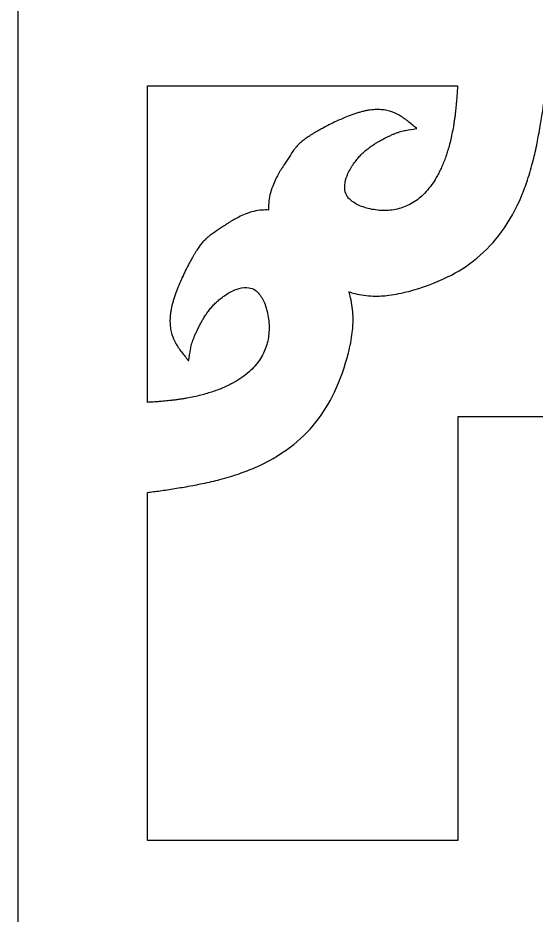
# Model space of a CAD drawing. Header units: centimetres. Extents: x -1.6 to 1.6, y -4.33 to 4.33.
# Drawn here: x -1.598 to -0.955, y -3.186 to -2.074 of the extents above; entities that cross this region are included whole.
import ezdxf

# ---------------------------------------------------------------- set-up
doc = ezdxf.new("R2010")
doc.units = ezdxf.units.CM
doc.header["$MEASUREMENT"] = 0
doc.layers.add('Layer 1', color=7, linetype='Continuous')

msp = doc.modelspace()

# ---------------------------------------------------------------- linework, layer by layer
at = {"layer": 'Layer 1', "color": 177}
for points, knots in [([(1.59787, 4.33143), (1.59787, 1.44382), (1.59787, -1.44381), (1.59787, -4.33143), (1.59787, -4.33143), (0.53263, -4.33143), (-0.53262, -4.33143), (-1.59787, -4.33143), (-1.59787, -4.33143), (-1.59787, -1.44381), (-1.59787, 1.44382), (-1.59787, 4.33143), (-1.59787, 4.33143), (-0.53262, 4.33143), (0.53263, 4.33143), (1.59787, 4.33143)], [0, 0, 0, 0, 0.2, 0.2, 0.2, 0.2, 0.4, 0.4, 0.4, 0.4, 0.6, 0.6, 0.6, 0.6, 1, 1, 1, 1]), ([(-1.28696, -2.31248), (-1.28713, -2.30958), (-1.28709, -2.30668), (-1.28686, -2.30379), (-1.28686, -2.30379), (-1.28659, -2.3004), (-1.28605, -2.29703), (-1.28528, -2.29372), (-1.28528, -2.29372), (-1.28441, -2.29002), (-1.28329, -2.28639), (-1.28193, -2.28285), (-1.28193, -2.28285), (-1.28088, -2.28007), (-1.27968, -2.27734), (-1.27838, -2.27466), (-1.27838, -2.27466), (-1.27683, -2.27148), (-1.27517, -2.26836), (-1.27337, -2.26531), (-1.27337, -2.26531), (-1.27271, -2.26418), (-1.27204, -2.26307), (-1.27137, -2.26196), (-1.27137, -2.26196), (-1.27054, -2.26063), (-1.2697, -2.2593), (-1.26886, -2.25797), (-1.26886, -2.25797), (-1.26866, -2.25767), (-1.26848, -2.25735), (-1.26827, -2.25705), (-1.26827, -2.25705), (-1.26711, -2.25527), (-1.26595, -2.2535), (-1.26479, -2.25172), (-1.26479, -2.25172), (-1.26268, -2.24847), (-1.26056, -2.24523), (-1.25845, -2.24198), (-1.25845, -2.24198), (-1.25739, -2.24039), (-1.25627, -2.23882), (-1.25513, -2.23728), (-1.25513, -2.23728), (-1.2543, -2.23617), (-1.25343, -2.23508), (-1.25252, -2.23403), (-1.25252, -2.23403), (-1.25144, -2.23278), (-1.25032, -2.23159), (-1.24912, -2.23044), (-1.24912, -2.23044), (-1.24786, -2.22922), (-1.24654, -2.22806), (-1.24518, -2.22696), (-1.24518, -2.22696), (-1.24447, -2.22639), (-1.24375, -2.22583), (-1.24302, -2.22528), (-1.24302, -2.22528), (-1.24219, -2.22466), (-1.24136, -2.22405), (-1.24051, -2.22345), (-1.24051, -2.22345), (-1.23967, -2.22287), (-1.23882, -2.22229), (-1.23798, -2.22173), (-1.23798, -2.22173), (-1.23695, -2.22105), (-1.23592, -2.22039), (-1.2349, -2.21973), (-1.2349, -2.21973), (-1.23384, -2.21907), (-1.23277, -2.21841), (-1.23171, -2.21776), (-1.23171, -2.21776), (-1.23052, -2.21704), (-1.22932, -2.21633), (-1.22813, -2.21563), (-1.22813, -2.21563), (-1.22686, -2.21489), (-1.22561, -2.21417), (-1.22434, -2.21346), (-1.22434, -2.21346), (-1.22301, -2.21271), (-1.22168, -2.21197), (-1.22034, -2.21124), (-1.22034, -2.21124), (-1.21739, -2.20964), (-1.21441, -2.20808), (-1.21142, -2.20657), (-1.21142, -2.20657), (-1.20852, -2.20511), (-1.2056, -2.20369), (-1.20265, -2.20233), (-1.20265, -2.20233), (-1.19931, -2.20078), (-1.19596, -2.19931), (-1.19258, -2.1979), (-1.19258, -2.1979), (-1.18967, -2.19669), (-1.18671, -2.19555), (-1.18375, -2.19448), (-1.18375, -2.19448), (-1.18212, -2.1939), (-1.18048, -2.19334), (-1.17885, -2.19281), (-1.17885, -2.19281), (-1.17737, -2.19232), (-1.1759, -2.19187), (-1.17442, -2.19144), (-1.17442, -2.19144), (-1.17283, -2.19099), (-1.17123, -2.19057), (-1.16964, -2.19018), (-1.16964, -2.19018), (-1.16824, -2.18983), (-1.16683, -2.18953), (-1.16543, -2.18925), (-1.16543, -2.18925), (-1.16399, -2.18898), (-1.16255, -2.18874), (-1.1611, -2.18855), (-1.1611, -2.18855), (-1.15974, -2.18835), (-1.15837, -2.18822), (-1.15701, -2.1881), (-1.15701, -2.1881), (-1.15568, -2.188), (-1.15435, -2.18793), (-1.15301, -2.18792), (-1.15301, -2.18792), (-1.15174, -2.1879), (-1.15047, -2.18792), (-1.14919, -2.18798), (-1.14919, -2.18798), (-1.14682, -2.1881), (-1.14446, -2.18835), (-1.1421, -2.18877), (-1.1421, -2.18877), (-1.13983, -2.18918), (-1.13759, -2.18973), (-1.13539, -2.19043), (-1.13539, -2.19043), (-1.13188, -2.19155), (-1.1285, -2.19304), (-1.12528, -2.19487), (-1.12528, -2.19487), (-1.12142, -2.19707), (-1.11775, -2.19959), (-1.1143, -2.20242), (-1.1143, -2.20242), (-1.11078, -2.20528), (-1.10727, -2.20815), (-1.10376, -2.21102), (-1.10376, -2.21102), (-1.10359, -2.21115), (-1.10344, -2.21128), (-1.10328, -2.21142), (-1.10328, -2.21142), (-1.10348, -2.21146), (-1.10369, -2.21149), (-1.10389, -2.21152), (-1.10389, -2.21152), (-1.10834, -2.21227), (-1.11278, -2.21303), (-1.11721, -2.21379), (-1.11721, -2.21379), (-1.11817, -2.21395), (-1.11912, -2.21414), (-1.12006, -2.21436), (-1.12006, -2.21436), (-1.12115, -2.21462), (-1.12224, -2.21491), (-1.12333, -2.21522), (-1.12333, -2.21522), (-1.1244, -2.21554), (-1.12545, -2.21587), (-1.1265, -2.21624), (-1.1265, -2.21624), (-1.12772, -2.21665), (-1.12893, -2.2171), (-1.13012, -2.21757), (-1.13012, -2.21757), (-1.13129, -2.21803), (-1.13245, -2.21851), (-1.1336, -2.21901), (-1.1336, -2.21901), (-1.13494, -2.21959), (-1.13625, -2.22018), (-1.13757, -2.2208), (-1.13757, -2.2208), (-1.13884, -2.2214), (-1.1401, -2.22202), (-1.14137, -2.22264), (-1.14137, -2.22264), (-1.14282, -2.22337), (-1.14425, -2.22411), (-1.14569, -2.22488), (-1.14569, -2.22488), (-1.14728, -2.22573), (-1.14887, -2.2266), (-1.15044, -2.2275), (-1.15044, -2.2275), (-1.15173, -2.22822), (-1.153, -2.22897), (-1.15425, -2.22974), (-1.15425, -2.22974), (-1.15579, -2.2307), (-1.15733, -2.23169), (-1.15885, -2.23272), (-1.15885, -2.23272), (-1.16021, -2.23365), (-1.16156, -2.23463), (-1.16289, -2.23564), (-1.16289, -2.23564), (-1.16439, -2.23679), (-1.16588, -2.23799), (-1.16732, -2.23924), (-1.16732, -2.23924), (-1.16871, -2.24043), (-1.17005, -2.24168), (-1.17136, -2.24297), (-1.17136, -2.24297), (-1.17281, -2.24439), (-1.17421, -2.24588), (-1.17554, -2.24741), (-1.17554, -2.24741), (-1.1769, -2.24895), (-1.17819, -2.25054), (-1.17943, -2.25217), (-1.17943, -2.25217), (-1.18242, -2.25612), (-1.18506, -2.26031), (-1.18734, -2.26472), (-1.18734, -2.26472), (-1.18909, -2.26811), (-1.19046, -2.27167), (-1.19144, -2.27535), (-1.19144, -2.27535), (-1.19251, -2.27937), (-1.19282, -2.28353), (-1.19234, -2.28766), (-1.19234, -2.28766), (-1.19201, -2.29053), (-1.191, -2.29323), (-1.18937, -2.29561), (-1.18937, -2.29561), (-1.18841, -2.29701), (-1.18729, -2.29829), (-1.18603, -2.29944), (-1.18603, -2.29944), (-1.18424, -2.30105), (-1.18233, -2.30249), (-1.18028, -2.30375), (-1.18028, -2.30375), (-1.17822, -2.30501), (-1.17609, -2.30612), (-1.17387, -2.30707), (-1.17387, -2.30707), (-1.1712, -2.30821), (-1.16848, -2.30918), (-1.16569, -2.30998), (-1.16569, -2.30998), (-1.15974, -2.31169), (-1.15364, -2.3127), (-1.14747, -2.313), (-1.14747, -2.313), (-1.14149, -2.31329), (-1.13552, -2.31287), (-1.12964, -2.31174), (-1.12964, -2.31174), (-1.12368, -2.31061), (-1.11793, -2.30863), (-1.11251, -2.30587), (-1.11251, -2.30587), (-1.10686, -2.303), (-1.10166, -2.29939), (-1.09696, -2.2951), (-1.09696, -2.2951), (-1.09446, -2.29281), (-1.09212, -2.29037), (-1.08992, -2.28778), (-1.08992, -2.28778), (-1.08745, -2.28488), (-1.08514, -2.28183), (-1.08303, -2.27867), (-1.08303, -2.27867), (-1.08193, -2.27704), (-1.08088, -2.27537), (-1.07987, -2.27369), (-1.07987, -2.27369), (-1.07879, -2.27188), (-1.07775, -2.27004), (-1.07677, -2.26818), (-1.07677, -2.26818), (-1.07576, -2.26628), (-1.07479, -2.26437), (-1.07387, -2.26243), (-1.07387, -2.26243), (-1.07288, -2.26034), (-1.07194, -2.25824), (-1.07105, -2.25611), (-1.07105, -2.25611), (-1.07012, -2.25392), (-1.06926, -2.2517), (-1.06843, -2.24947), (-1.06843, -2.24947), (-1.06755, -2.24712), (-1.06672, -2.24476), (-1.06596, -2.24237), (-1.06596, -2.24237), (-1.06514, -2.23989), (-1.06438, -2.23739), (-1.06368, -2.23488), (-1.06368, -2.23488), (-1.06291, -2.23218), (-1.0622, -2.22947), (-1.06154, -2.22673), (-1.06154, -2.22673), (-1.06084, -2.22391), (-1.06021, -2.22107), (-1.05962, -2.21822), (-1.05962, -2.21822), (-1.05899, -2.21512), (-1.0584, -2.21201), (-1.05787, -2.20888), (-1.05787, -2.20888), (-1.0576, -2.20729), (-1.05734, -2.20569), (-1.0571, -2.20408), (-1.0571, -2.20408), (-1.05683, -2.2024), (-1.05658, -2.20072), (-1.05635, -2.19904), (-1.05635, -2.19904), (-1.05612, -2.19733), (-1.05589, -2.19562), (-1.05568, -2.19392), (-1.05568, -2.19392), (-1.05545, -2.19212), (-1.05525, -2.19033), (-1.05505, -2.18853), (-1.05505, -2.18853), (-1.05484, -2.18672), (-1.05466, -2.18489), (-1.05448, -2.18307), (-1.05448, -2.18307), (-1.05429, -2.18115), (-1.05413, -2.17924), (-1.05396, -2.17732), (-1.05396, -2.17732), (-1.0538, -2.17538), (-1.05365, -2.17345), (-1.05352, -2.1715), (-1.05352, -2.1715), (-1.05338, -2.16946), (-1.05325, -2.16742), (-1.05312, -2.16538), (-1.05312, -2.16538), (-1.05299, -2.16331), (-1.05289, -2.16125), (-1.05279, -2.15918), (-1.05279, -2.15918), (-1.05278, -2.15893), (-1.05276, -2.15867), (-1.05276, -2.15841), (-1.05276, -2.15841), (-1.1809, -2.15841), (-1.30905, -2.15841), (-1.43721, -2.15841), (-1.43721, -2.15841), (-1.43721, -2.28923), (-1.43721, -2.42005), (-1.43721, -2.55086), (-1.43721, -2.55086), (-1.4353, -2.55077), (-1.43337, -2.55066), (-1.43146, -2.55055), (-1.43146, -2.55055), (-1.42945, -2.55042), (-1.42746, -2.55029), (-1.42545, -2.55014), (-1.42545, -2.55014), (-1.42353, -2.55), (-1.42164, -2.54985), (-1.41972, -2.54968), (-1.41972, -2.54968), (-1.41784, -2.54952), (-1.41596, -2.54935), (-1.41409, -2.54916), (-1.41409, -2.54916), (-1.4123, -2.54898), (-1.41051, -2.54878), (-1.40872, -2.54859), (-1.40872, -2.54859), (-1.40695, -2.54838), (-1.40519, -2.54817), (-1.40342, -2.54795), (-1.40342, -2.54795), (-1.40175, -2.54772), (-1.40007, -2.5475), (-1.3984, -2.54726), (-1.3984, -2.54726), (-1.39674, -2.54702), (-1.39508, -2.54676), (-1.39344, -2.5465), (-1.39344, -2.5465), (-1.39188, -2.54624), (-1.39029, -2.54598), (-1.38871, -2.5457), (-1.38871, -2.5457), (-1.38565, -2.54516), (-1.38261, -2.54456), (-1.37955, -2.54391), (-1.37955, -2.54391), (-1.37675, -2.54332), (-1.37397, -2.54268), (-1.37119, -2.54198), (-1.37119, -2.54198), (-1.3685, -2.5413), (-1.36585, -2.54058), (-1.3632, -2.5398), (-1.3632, -2.5398), (-1.36072, -2.53908), (-1.35826, -2.5383), (-1.35583, -2.53749), (-1.35583, -2.53749), (-1.35348, -2.53669), (-1.35116, -2.53585), (-1.34885, -2.53496), (-1.34885, -2.53496), (-1.34666, -2.53412), (-1.34449, -2.53323), (-1.34234, -2.53229), (-1.34234, -2.53229), (-1.34025, -2.53138), (-1.33818, -2.53042), (-1.33612, -2.52942), (-1.33612, -2.52942), (-1.33422, -2.52848), (-1.33234, -2.5275), (-1.33048, -2.52647), (-1.33048, -2.52647), (-1.32864, -2.52547), (-1.32684, -2.52441), (-1.32507, -2.52331), (-1.32507, -2.52331), (-1.32342, -2.52228), (-1.32178, -2.52121), (-1.32017, -2.5201), (-1.32017, -2.5201), (-1.31707, -2.51794), (-1.31408, -2.5156), (-1.31123, -2.51308), (-1.31123, -2.51308), (-1.30868, -2.51085), (-1.30629, -2.50846), (-1.30403, -2.50591), (-1.30403, -2.50591), (-1.29982, -2.50113), (-1.29628, -2.49582), (-1.29345, -2.49008), (-1.29345, -2.49008), (-1.29074, -2.48456), (-1.28881, -2.47871), (-1.28769, -2.47264), (-1.28769, -2.47264), (-1.28657, -2.46666), (-1.28617, -2.46058), (-1.28646, -2.45449), (-1.28646, -2.45449), (-1.28674, -2.44821), (-1.28774, -2.44199), (-1.28942, -2.43593), (-1.28942, -2.43593), (-1.2902, -2.43311), (-1.29115, -2.43032), (-1.29228, -2.4276), (-1.29228, -2.4276), (-1.29321, -2.42536), (-1.29431, -2.42318), (-1.29554, -2.42109), (-1.29554, -2.42109), (-1.29677, -2.41901), (-1.29819, -2.41705), (-1.29978, -2.41524), (-1.29978, -2.41524), (-1.3009, -2.41395), (-1.30216, -2.41282), (-1.30354, -2.41183), (-1.30354, -2.41183), (-1.30587, -2.41018), (-1.30852, -2.40915), (-1.31135, -2.40881), (-1.31135, -2.40881), (-1.31541, -2.40832), (-1.31949, -2.40863), (-1.32344, -2.40972), (-1.32344, -2.40972), (-1.32706, -2.41073), (-1.33056, -2.41213), (-1.33388, -2.4139), (-1.33388, -2.4139), (-1.33822, -2.41622), (-1.34233, -2.41891), (-1.34621, -2.42195), (-1.34621, -2.42195), (-1.34782, -2.42321), (-1.34938, -2.42453), (-1.35088, -2.42591), (-1.35088, -2.42591), (-1.35239, -2.42727), (-1.35384, -2.4287), (-1.35524, -2.43017), (-1.35524, -2.43017), (-1.35652, -2.4315), (-1.35773, -2.43287), (-1.35892, -2.43428), (-1.35892, -2.43428), (-1.36013, -2.43575), (-1.36132, -2.43725), (-1.36244, -2.43879), (-1.36244, -2.43879), (-1.36343, -2.44014), (-1.36439, -2.44151), (-1.3653, -2.44292), (-1.3653, -2.44292), (-1.36632, -2.44445), (-1.3673, -2.44601), (-1.36824, -2.44759), (-1.36824, -2.44759), (-1.36899, -2.44887), (-1.36974, -2.45015), (-1.37044, -2.45146), (-1.37044, -2.45146), (-1.37132, -2.45306), (-1.37218, -2.45467), (-1.37301, -2.45631), (-1.37301, -2.45631), (-1.37376, -2.45777), (-1.3745, -2.45923), (-1.37521, -2.46071), (-1.37521, -2.46071), (-1.37582, -2.46199), (-1.37643, -2.46327), (-1.37702, -2.46457), (-1.37702, -2.46457), (-1.37762, -2.46591), (-1.37822, -2.46725), (-1.37878, -2.46861), (-1.37878, -2.46861), (-1.37928, -2.46978), (-1.37974, -2.47097), (-1.38019, -2.47216), (-1.38019, -2.47216), (-1.38066, -2.47337), (-1.38109, -2.47461), (-1.38151, -2.47584), (-1.38151, -2.47584), (-1.38186, -2.47692), (-1.3822, -2.47799), (-1.3825, -2.47907), (-1.3825, -2.47907), (-1.38281, -2.48017), (-1.38309, -2.48128), (-1.38334, -2.48239), (-1.38334, -2.48239), (-1.38356, -2.48335), (-1.38375, -2.48432), (-1.38391, -2.48529), (-1.38391, -2.48529), (-1.38466, -2.48982), (-1.38539, -2.49434), (-1.38613, -2.49885), (-1.38613, -2.49885), (-1.38616, -2.49906), (-1.3862, -2.49928), (-1.38623, -2.49949), (-1.38623, -2.49949), (-1.38637, -2.49932), (-1.3865, -2.49915), (-1.38663, -2.49898), (-1.38663, -2.49898), (-1.38944, -2.49541), (-1.39227, -2.49184), (-1.39508, -2.48826), (-1.39508, -2.48826), (-1.39786, -2.48475), (-1.40034, -2.481), (-1.4025, -2.47707), (-1.4025, -2.47707), (-1.4043, -2.47381), (-1.40575, -2.47037), (-1.40685, -2.46679), (-1.40685, -2.46679), (-1.40754, -2.46454), (-1.40809, -2.46227), (-1.40847, -2.45995), (-1.40847, -2.45995), (-1.40888, -2.45756), (-1.40915, -2.45515), (-1.40926, -2.45273), (-1.40926, -2.45273), (-1.40932, -2.45143), (-1.40934, -2.45014), (-1.40932, -2.44885), (-1.40932, -2.44885), (-1.40929, -2.44749), (-1.40924, -2.44614), (-1.40913, -2.44479), (-1.40913, -2.44479), (-1.40903, -2.4434), (-1.4089, -2.442), (-1.4087, -2.44062), (-1.4087, -2.44062), (-1.40851, -2.43914), (-1.40828, -2.43767), (-1.40801, -2.43621), (-1.40801, -2.43621), (-1.40773, -2.43477), (-1.40743, -2.43334), (-1.4071, -2.43192), (-1.4071, -2.43192), (-1.40672, -2.4303), (-1.4063, -2.42868), (-1.40586, -2.42707), (-1.40586, -2.42707), (-1.40543, -2.42555), (-1.40498, -2.42406), (-1.40451, -2.42255), (-1.40451, -2.42255), (-1.404, -2.42088), (-1.40344, -2.41922), (-1.40287, -2.41756), (-1.40287, -2.41756), (-1.40181, -2.41454), (-1.40069, -2.41154), (-1.3995, -2.40857), (-1.3995, -2.40857), (-1.39814, -2.40512), (-1.39669, -2.40171), (-1.39517, -2.39832), (-1.39517, -2.39832), (-1.39383, -2.39532), (-1.39243, -2.39234), (-1.391, -2.38939), (-1.391, -2.38939), (-1.38952, -2.38633), (-1.38799, -2.38331), (-1.38641, -2.38031), (-1.38641, -2.38031), (-1.38569, -2.37895), (-1.38497, -2.37758), (-1.38424, -2.37624), (-1.38424, -2.37624), (-1.38353, -2.37495), (-1.38281, -2.37366), (-1.3821, -2.37239), (-1.3821, -2.37239), (-1.38141, -2.37116), (-1.38071, -2.36994), (-1.38001, -2.36874), (-1.38001, -2.36874), (-1.37936, -2.36764), (-1.37872, -2.36657), (-1.37806, -2.3655), (-1.37806, -2.3655), (-1.37743, -2.36444), (-1.37678, -2.36339), (-1.3761, -2.36235), (-1.3761, -2.36235), (-1.37556, -2.36149), (-1.37498, -2.36063), (-1.37441, -2.35978), (-1.37441, -2.35978), (-1.37382, -2.35891), (-1.37323, -2.35805), (-1.37262, -2.35721), (-1.37262, -2.35721), (-1.37208, -2.35647), (-1.37153, -2.35574), (-1.37096, -2.35502), (-1.37096, -2.35502), (-1.36988, -2.35363), (-1.36875, -2.35229), (-1.36756, -2.351), (-1.36756, -2.351), (-1.36642, -2.3498), (-1.36525, -2.34864), (-1.36403, -2.34754), (-1.36403, -2.34754), (-1.36298, -2.34662), (-1.36192, -2.34573), (-1.36083, -2.34489), (-1.36083, -2.34489), (-1.35934, -2.34374), (-1.35782, -2.34263), (-1.35628, -2.34156), (-1.35628, -2.34156), (-1.35308, -2.33939), (-1.34986, -2.33722), (-1.34665, -2.33505), (-1.34665, -2.33505), (-1.34491, -2.33388), (-1.34318, -2.3327), (-1.34143, -2.33153), (-1.34143, -2.33153), (-1.34113, -2.33133), (-1.34082, -2.33113), (-1.34052, -2.33092), (-1.34052, -2.33092), (-1.33922, -2.33006), (-1.3379, -2.3292), (-1.33659, -2.32836), (-1.33659, -2.32836), (-1.3355, -2.32767), (-1.33439, -2.32699), (-1.3333, -2.32632), (-1.3333, -2.32632), (-1.3303, -2.3245), (-1.32723, -2.3228), (-1.3241, -2.32121), (-1.3241, -2.32121), (-1.32148, -2.31989), (-1.31881, -2.31868), (-1.31606, -2.3176), (-1.31606, -2.3176), (-1.31258, -2.31622), (-1.30902, -2.31509), (-1.30541, -2.3142), (-1.30541, -2.3142), (-1.30214, -2.3134), (-1.29884, -2.31286), (-1.2955, -2.31258), (-1.2955, -2.31258), (-1.29266, -2.31234), (-1.28982, -2.31231), (-1.28696, -2.31248)], [0, 0, 0, 0, 0.0053763, 0.0053763, 0.0053763, 0.0053763, 0.0107527, 0.0107527, 0.0107527, 0.0107527, 0.016129, 0.016129, 0.016129, 0.016129, 0.0215054, 0.0215054, 0.0215054, 0.0215054, 0.0268817, 0.0268817, 0.0268817, 0.0268817, 0.0322581, 0.0322581, 0.0322581, 0.0322581, 0.0376344, 0.0376344, 0.0376344, 0.0376344, 0.0430108, 0.0430108, 0.0430108, 0.0430108, 0.0483871, 0.0483871, 0.0483871, 0.0483871, 0.0537634, 0.0537634, 0.0537634, 0.0537634, 0.0591398, 0.0591398, 0.0591398, 0.0591398, 0.0645161, 0.0645161, 0.0645161, 0.0645161, 0.0698925, 0.0698925, 0.0698925, 0.0698925, 0.0752688, 0.0752688, 0.0752688, 0.0752688, 0.0806452, 0.0806452, 0.0806452, 0.0806452, 0.0860215, 0.0860215, 0.0860215, 0.0860215, 0.0913978, 0.0913978, 0.0913978, 0.0913978, 0.0967742, 0.0967742, 0.0967742, 0.0967742, 0.1021505, 0.1021505, 0.1021505, 0.1021505, 0.1075269, 0.1075269, 0.1075269, 0.1075269, 0.1129032, 0.1129032, 0.1129032, 0.1129032, 0.1182796, 0.1182796, 0.1182796, 0.1182796, 0.1236559, 0.1236559, 0.1236559, 0.1236559, 0.1290323, 0.1290323, 0.1290323, 0.1290323, 0.1344086, 0.1344086, 0.1344086, 0.1344086, 0.1397849, 0.1397849, 0.1397849, 0.1397849, 0.1451613, 0.1451613, 0.1451613, 0.1451613, 0.1505376, 0.1505376, 0.1505376, 0.1505376, 0.155914, 0.155914, 0.155914, 0.155914, 0.1612903, 0.1612903, 0.1612903, 0.1612903, 0.1666667, 0.1666667, 0.1666667, 0.1666667, 0.172043, 0.172043, 0.172043, 0.172043, 0.1774194, 0.1774194, 0.1774194, 0.1774194, 0.1827957, 0.1827957, 0.1827957, 0.1827957, 0.188172, 0.188172, 0.188172, 0.188172, 0.1935484, 0.1935484, 0.1935484, 0.1935484, 0.1989247, 0.1989247, 0.1989247, 0.1989247, 0.2043011, 0.2043011, 0.2043011, 0.2043011, 0.2096774, 0.2096774, 0.2096774, 0.2096774, 0.2150538, 0.2150538, 0.2150538, 0.2150538, 0.2204301, 0.2204301, 0.2204301, 0.2204301, 0.2258065, 0.2258065, 0.2258065, 0.2258065, 0.2311828, 0.2311828, 0.2311828, 0.2311828, 0.2365591, 0.2365591, 0.2365591, 0.2365591, 0.2419355, 0.2419355, 0.2419355, 0.2419355, 0.2473118, 0.2473118, 0.2473118, 0.2473118, 0.2526882, 0.2526882, 0.2526882, 0.2526882, 0.2580645, 0.2580645, 0.2580645, 0.2580645, 0.2634409, 0.2634409, 0.2634409, 0.2634409, 0.2688172, 0.2688172, 0.2688172, 0.2688172, 0.2741935, 0.2741935, 0.2741935, 0.2741935, 0.2795699, 0.2795699, 0.2795699, 0.2795699, 0.2849462, 0.2849462, 0.2849462, 0.2849462, 0.2903226, 0.2903226, 0.2903226, 0.2903226, 0.2956989, 0.2956989, 0.2956989, 0.2956989, 0.3010753, 0.3010753, 0.3010753, 0.3010753, 0.3064516, 0.3064516, 0.3064516, 0.3064516, 0.311828, 0.311828, 0.311828, 0.311828, 0.3172043, 0.3172043, 0.3172043, 0.3172043, 0.3225806, 0.3225806, 0.3225806, 0.3225806, 0.327957, 0.327957, 0.327957, 0.327957, 0.3333333, 0.3333333, 0.3333333, 0.3333333, 0.3387097, 0.3387097, 0.3387097, 0.3387097, 0.344086, 0.344086, 0.344086, 0.344086, 0.3494624, 0.3494624, 0.3494624, 0.3494624, 0.3548387, 0.3548387, 0.3548387, 0.3548387, 0.3602151, 0.3602151, 0.3602151, 0.3602151, 0.3655914, 0.3655914, 0.3655914, 0.3655914, 0.3709677, 0.3709677, 0.3709677, 0.3709677, 0.3763441, 0.3763441, 0.3763441, 0.3763441, 0.3817204, 0.3817204, 0.3817204, 0.3817204, 0.3870968, 0.3870968, 0.3870968, 0.3870968, 0.3924731, 0.3924731, 0.3924731, 0.3924731, 0.3978495, 0.3978495, 0.3978495, 0.3978495, 0.4032258, 0.4032258, 0.4032258, 0.4032258, 0.4086022, 0.4086022, 0.4086022, 0.4086022, 0.4139785, 0.4139785, 0.4139785, 0.4139785, 0.4193548, 0.4193548, 0.4193548, 0.4193548, 0.4247312, 0.4247312, 0.4247312, 0.4247312, 0.4301075, 0.4301075, 0.4301075, 0.4301075, 0.4354839, 0.4354839, 0.4354839, 0.4354839, 0.4408602, 0.4408602, 0.4408602, 0.4408602, 0.4462366, 0.4462366, 0.4462366, 0.4462366, 0.4516129, 0.4516129, 0.4516129, 0.4516129, 0.4569892, 0.4569892, 0.4569892, 0.4569892, 0.4623656, 0.4623656, 0.4623656, 0.4623656, 0.4677419, 0.4677419, 0.4677419, 0.4677419, 0.4731183, 0.4731183, 0.4731183, 0.4731183, 0.4784946, 0.4784946, 0.4784946, 0.4784946, 0.483871, 0.483871, 0.483871, 0.483871, 0.4892473, 0.4892473, 0.4892473, 0.4892473, 0.4946237, 0.4946237, 0.4946237, 0.4946237, 0.5, 0.5, 0.5, 0.5, 0.5053763, 0.5053763, 0.5053763, 0.5053763, 0.5107527, 0.5107527, 0.5107527, 0.5107527, 0.516129, 0.516129, 0.516129, 0.516129, 0.5215054, 0.5215054, 0.5215054, 0.5215054, 0.5268817, 0.5268817, 0.5268817, 0.5268817, 0.5322581, 0.5322581, 0.5322581, 0.5322581, 0.5376344, 0.5376344, 0.5376344, 0.5376344, 0.5430108, 0.5430108, 0.5430108, 0.5430108, 0.5483871, 0.5483871, 0.5483871, 0.5483871, 0.5537634, 0.5537634, 0.5537634, 0.5537634, 0.5591398, 0.5591398, 0.5591398, 0.5591398, 0.5645161, 0.5645161, 0.5645161, 0.5645161, 0.5698925, 0.5698925, 0.5698925, 0.5698925, 0.5752688, 0.5752688, 0.5752688, 0.5752688, 0.5806452, 0.5806452, 0.5806452, 0.5806452, 0.5860215, 0.5860215, 0.5860215, 0.5860215, 0.5913978, 0.5913978, 0.5913978, 0.5913978, 0.5967742, 0.5967742, 0.5967742, 0.5967742, 0.6021505, 0.6021505, 0.6021505, 0.6021505, 0.6075269, 0.6075269, 0.6075269, 0.6075269, 0.6129032, 0.6129032, 0.6129032, 0.6129032, 0.6182796, 0.6182796, 0.6182796, 0.6182796, 0.6236559, 0.6236559, 0.6236559, 0.6236559, 0.6290323, 0.6290323, 0.6290323, 0.6290323, 0.6344086, 0.6344086, 0.6344086, 0.6344086, 0.6397849, 0.6397849, 0.6397849, 0.6397849, 0.6451613, 0.6451613, 0.6451613, 0.6451613, 0.6505376, 0.6505376, 0.6505376, 0.6505376, 0.655914, 0.655914, 0.655914, 0.655914, 0.6612903, 0.6612903, 0.6612903, 0.6612903, 0.6666667, 0.6666667, 0.6666667, 0.6666667, 0.672043, 0.672043, 0.672043, 0.672043, 0.6774194, 0.6774194, 0.6774194, 0.6774194, 0.6827957, 0.6827957, 0.6827957, 0.6827957, 0.688172, 0.688172, 0.688172, 0.688172, 0.6935484, 0.6935484, 0.6935484, 0.6935484, 0.6989247, 0.6989247, 0.6989247, 0.6989247, 0.7043011, 0.7043011, 0.7043011, 0.7043011, 0.7096774, 0.7096774, 0.7096774, 0.7096774, 0.7150538, 0.7150538, 0.7150538, 0.7150538, 0.7204301, 0.7204301, 0.7204301, 0.7204301, 0.7258065, 0.7258065, 0.7258065, 0.7258065, 0.7311828, 0.7311828, 0.7311828, 0.7311828, 0.7365591, 0.7365591, 0.7365591, 0.7365591, 0.7419355, 0.7419355, 0.7419355, 0.7419355, 0.7473118, 0.7473118, 0.7473118, 0.7473118, 0.7526882, 0.7526882, 0.7526882, 0.7526882, 0.7580645, 0.7580645, 0.7580645, 0.7580645, 0.7634409, 0.7634409, 0.7634409, 0.7634409, 0.7688172, 0.7688172, 0.7688172, 0.7688172, 0.7741935, 0.7741935, 0.7741935, 0.7741935, 0.7795699, 0.7795699, 0.7795699, 0.7795699, 0.7849462, 0.7849462, 0.7849462, 0.7849462, 0.7903226, 0.7903226, 0.7903226, 0.7903226, 0.7956989, 0.7956989, 0.7956989, 0.7956989, 0.8010753, 0.8010753, 0.8010753, 0.8010753, 0.8064516, 0.8064516, 0.8064516, 0.8064516, 0.811828, 0.811828, 0.811828, 0.811828, 0.8172043, 0.8172043, 0.8172043, 0.8172043, 0.8225806, 0.8225806, 0.8225806, 0.8225806, 0.827957, 0.827957, 0.827957, 0.827957, 0.8333333, 0.8333333, 0.8333333, 0.8333333, 0.8387097, 0.8387097, 0.8387097, 0.8387097, 0.844086, 0.844086, 0.844086, 0.844086, 0.8494624, 0.8494624, 0.8494624, 0.8494624, 0.8548387, 0.8548387, 0.8548387, 0.8548387, 0.8602151, 0.8602151, 0.8602151, 0.8602151, 0.8655914, 0.8655914, 0.8655914, 0.8655914, 0.8709677, 0.8709677, 0.8709677, 0.8709677, 0.8763441, 0.8763441, 0.8763441, 0.8763441, 0.8817204, 0.8817204, 0.8817204, 0.8817204, 0.8870968, 0.8870968, 0.8870968, 0.8870968, 0.8924731, 0.8924731, 0.8924731, 0.8924731, 0.8978495, 0.8978495, 0.8978495, 0.8978495, 0.9032258, 0.9032258, 0.9032258, 0.9032258, 0.9086022, 0.9086022, 0.9086022, 0.9086022, 0.9139785, 0.9139785, 0.9139785, 0.9139785, 0.9193548, 0.9193548, 0.9193548, 0.9193548, 0.9247312, 0.9247312, 0.9247312, 0.9247312, 0.9301075, 0.9301075, 0.9301075, 0.9301075, 0.9354839, 0.9354839, 0.9354839, 0.9354839, 0.9408602, 0.9408602, 0.9408602, 0.9408602, 0.9462366, 0.9462366, 0.9462366, 0.9462366, 0.9516129, 0.9516129, 0.9516129, 0.9516129, 0.9569892, 0.9569892, 0.9569892, 0.9569892, 0.9623656, 0.9623656, 0.9623656, 0.9623656, 0.9677419, 0.9677419, 0.9677419, 0.9677419, 0.9731183, 0.9731183, 0.9731183, 0.9731183, 0.9784946, 0.9784946, 0.9784946, 0.9784946, 0.983871, 0.983871, 0.983871, 0.983871, 0.9892473, 0.9892473, 0.9892473, 0.9892473, 1, 1, 1, 1]), ([(-0.55429, -2.15841), (-0.68391, -2.15841), (-0.81353, -2.15841), (-0.94316, -2.15841), (-0.94316, -2.15841), (-0.94331, -2.15988), (-0.94347, -2.16134), (-0.94362, -2.16281), (-0.94362, -2.16281), (-0.94394, -2.16562), (-0.94426, -2.16844), (-0.94461, -2.17125), (-0.94461, -2.17125), (-0.94497, -2.17415), (-0.94534, -2.17704), (-0.94573, -2.17992), (-0.94573, -2.17992), (-0.94615, -2.18297), (-0.94658, -2.18601), (-0.94704, -2.18904), (-0.94704, -2.18904), (-0.94805, -2.19542), (-0.94908, -2.2018), (-0.9501, -2.20817), (-0.9501, -2.20817), (-0.95074, -2.21196), (-0.95142, -2.21573), (-0.95212, -2.21951), (-0.95212, -2.21951), (-0.95271, -2.22268), (-0.95332, -2.22585), (-0.95396, -2.22901), (-0.95396, -2.22901), (-0.95474, -2.23287), (-0.95557, -2.23671), (-0.95643, -2.24055), (-0.95643, -2.24055), (-0.95722, -2.244), (-0.95803, -2.24746), (-0.9589, -2.25089), (-0.9589, -2.25089), (-0.96098, -2.25911), (-0.96332, -2.26725), (-0.96597, -2.27531), (-0.96597, -2.27531), (-0.96819, -2.28213), (-0.97072, -2.28887), (-0.97351, -2.29548), (-0.97351, -2.29548), (-0.98009, -2.31114), (-0.98839, -2.32594), (-0.99828, -2.33968), (-0.99828, -2.33968), (-1.00701, -2.35182), (-1.01721, -2.3627), (-1.02871, -2.37215), (-1.02871, -2.37215), (-1.0399, -2.38134), (-1.05206, -2.38915), (-1.06503, -2.39545), (-1.06503, -2.39545), (-1.08051, -2.40297), (-1.09664, -2.40894), (-1.11325, -2.41329), (-1.11325, -2.41329), (-1.12136, -2.41541), (-1.12957, -2.41702), (-1.13785, -2.41812), (-1.13785, -2.41812), (-1.14426, -2.41897), (-1.15072, -2.41929), (-1.15719, -2.41907), (-1.15719, -2.41907), (-1.16106, -2.41894), (-1.16492, -2.41861), (-1.16876, -2.41809), (-1.16876, -2.41809), (-1.17258, -2.41756), (-1.17637, -2.41683), (-1.18013, -2.4159), (-1.18013, -2.4159), (-1.18256, -2.4153), (-1.18499, -2.41462), (-1.18738, -2.41386), (-1.18738, -2.41386), (-1.18663, -2.4163), (-1.18597, -2.41877), (-1.18537, -2.42125), (-1.18537, -2.42125), (-1.18447, -2.42507), (-1.18375, -2.42893), (-1.18323, -2.43282), (-1.18323, -2.43282), (-1.1827, -2.43673), (-1.18239, -2.44066), (-1.18227, -2.4446), (-1.18227, -2.4446), (-1.18205, -2.45118), (-1.18237, -2.45775), (-1.1832, -2.46428), (-1.1832, -2.46428), (-1.18428, -2.47272), (-1.18587, -2.48108), (-1.18795, -2.48932), (-1.18795, -2.48932), (-1.19222, -2.50624), (-1.19807, -2.52266), (-1.20547, -2.53842), (-1.20547, -2.53842), (-1.21166, -2.55163), (-1.21932, -2.56401), (-1.22834, -2.5754), (-1.22834, -2.5754), (-1.23764, -2.5871), (-1.24832, -2.59748), (-1.26024, -2.60637), (-1.26024, -2.60637), (-1.27375, -2.61644), (-1.28828, -2.62488), (-1.30366, -2.63159), (-1.30366, -2.63159), (-1.31017, -2.63443), (-1.31677, -2.63699), (-1.32348, -2.63927), (-1.32348, -2.63927), (-1.33139, -2.64196), (-1.33939, -2.64436), (-1.34747, -2.64646), (-1.34747, -2.64646), (-1.35085, -2.64735), (-1.35423, -2.64818), (-1.35762, -2.64897), (-1.35762, -2.64897), (-1.3614, -2.64986), (-1.36516, -2.65069), (-1.36896, -2.65149), (-1.36896, -2.65149), (-1.37205, -2.65214), (-1.37517, -2.65277), (-1.37829, -2.65337), (-1.37829, -2.65337), (-1.38197, -2.65408), (-1.38565, -2.65475), (-1.38935, -2.65541), (-1.38935, -2.65541), (-1.39561, -2.65645), (-1.40188, -2.65749), (-1.40815, -2.65853), (-1.40815, -2.65853), (-1.41114, -2.65899), (-1.41416, -2.65944), (-1.41716, -2.65986), (-1.41716, -2.65986), (-1.42, -2.66027), (-1.42286, -2.66065), (-1.42569, -2.66101), (-1.42569, -2.66101), (-1.42846, -2.66136), (-1.43122, -2.6617), (-1.43398, -2.66202), (-1.43398, -2.66202), (-1.43506, -2.66214), (-1.43613, -2.66226), (-1.43721, -2.66238), (-1.43721, -2.66238), (-1.43721, -2.80626), (-1.43721, -2.95015), (-1.43721, -3.09403), (-1.43721, -3.09403), (-1.30886, -3.09403), (-1.18052, -3.09403), (-1.05217, -3.09403), (-1.05217, -3.09403), (-1.05217, -2.95509), (-1.05217, -2.81615), (-1.05217, -2.67722), (-1.05217, -2.67722), (-1.05217, -2.64983), (-1.05217, -2.62243), (-1.05217, -2.59504), (-1.05217, -2.59504), (-1.05217, -2.58844), (-1.05217, -2.58184), (-1.05217, -2.57522), (-1.05217, -2.57522), (-1.05217, -2.57318), (-1.05217, -2.57113), (-1.05217, -2.56907), (-1.05217, -2.56907), (-1.05217, -2.56898), (-1.05217, -2.56889), (-1.05217, -2.56878), (-1.05217, -2.56878), (-1.05207, -2.56878), (-1.05198, -2.56878), (-1.05188, -2.56878), (-1.05188, -2.56878), (-1.04987, -2.56878), (-1.04786, -2.56878), (-1.04583, -2.56878), (-1.04583, -2.56878), (-0.88199, -2.56878), (-0.71813, -2.56878), (-0.55429, -2.56878), (-0.55429, -2.56878), (-0.55429, -2.43199), (-0.55429, -2.2952), (-0.55429, -2.15841)], [0, 0, 0, 0, 0.0188679, 0.0188679, 0.0188679, 0.0188679, 0.0377358, 0.0377358, 0.0377358, 0.0377358, 0.0566038, 0.0566038, 0.0566038, 0.0566038, 0.0754717, 0.0754717, 0.0754717, 0.0754717, 0.0943396, 0.0943396, 0.0943396, 0.0943396, 0.1132075, 0.1132075, 0.1132075, 0.1132075, 0.1320755, 0.1320755, 0.1320755, 0.1320755, 0.1509434, 0.1509434, 0.1509434, 0.1509434, 0.1698113, 0.1698113, 0.1698113, 0.1698113, 0.1886792, 0.1886792, 0.1886792, 0.1886792, 0.2075472, 0.2075472, 0.2075472, 0.2075472, 0.2264151, 0.2264151, 0.2264151, 0.2264151, 0.245283, 0.245283, 0.245283, 0.245283, 0.2641509, 0.2641509, 0.2641509, 0.2641509, 0.2830189, 0.2830189, 0.2830189, 0.2830189, 0.3018868, 0.3018868, 0.3018868, 0.3018868, 0.3207547, 0.3207547, 0.3207547, 0.3207547, 0.3396226, 0.3396226, 0.3396226, 0.3396226, 0.3584906, 0.3584906, 0.3584906, 0.3584906, 0.3773585, 0.3773585, 0.3773585, 0.3773585, 0.3962264, 0.3962264, 0.3962264, 0.3962264, 0.4150943, 0.4150943, 0.4150943, 0.4150943, 0.4339623, 0.4339623, 0.4339623, 0.4339623, 0.4528302, 0.4528302, 0.4528302, 0.4528302, 0.4716981, 0.4716981, 0.4716981, 0.4716981, 0.490566, 0.490566, 0.490566, 0.490566, 0.509434, 0.509434, 0.509434, 0.509434, 0.5283019, 0.5283019, 0.5283019, 0.5283019, 0.5471698, 0.5471698, 0.5471698, 0.5471698, 0.5660377, 0.5660377, 0.5660377, 0.5660377, 0.5849057, 0.5849057, 0.5849057, 0.5849057, 0.6037736, 0.6037736, 0.6037736, 0.6037736, 0.6226415, 0.6226415, 0.6226415, 0.6226415, 0.6415094, 0.6415094, 0.6415094, 0.6415094, 0.6603774, 0.6603774, 0.6603774, 0.6603774, 0.6792453, 0.6792453, 0.6792453, 0.6792453, 0.6981132, 0.6981132, 0.6981132, 0.6981132, 0.7169811, 0.7169811, 0.7169811, 0.7169811, 0.7358491, 0.7358491, 0.7358491, 0.7358491, 0.754717, 0.754717, 0.754717, 0.754717, 0.7735849, 0.7735849, 0.7735849, 0.7735849, 0.7924528, 0.7924528, 0.7924528, 0.7924528, 0.8113208, 0.8113208, 0.8113208, 0.8113208, 0.8301887, 0.8301887, 0.8301887, 0.8301887, 0.8490566, 0.8490566, 0.8490566, 0.8490566, 0.8679245, 0.8679245, 0.8679245, 0.8679245, 0.8867925, 0.8867925, 0.8867925, 0.8867925, 0.9056604, 0.9056604, 0.9056604, 0.9056604, 0.9245283, 0.9245283, 0.9245283, 0.9245283, 0.9433962, 0.9433962, 0.9433962, 0.9433962, 0.9622642, 0.9622642, 0.9622642, 0.9622642, 1, 1, 1, 1])]:
    msp.add_open_spline(points, degree=3, knots=knots, dxfattribs=at)

doc.saveas('drawing.dxf')
